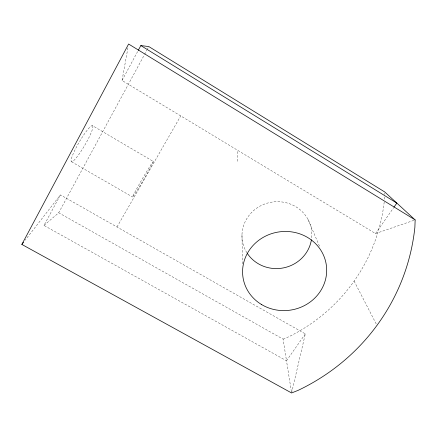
<?xml version="1.0" encoding="UTF-8"?>
<svg xmlns="http://www.w3.org/2000/svg" width="437" height="437" viewBox="0 0 437 437"><rect width="100%" height="100%" fill="white"/><g stroke="black" fill="none" stroke-linecap="round" stroke-linejoin="round"><path stroke-width="0.33" stroke-dasharray="2.19 1.64" d="M237.608 161.329L237.744 150.355M384.604 196.961L384.576 198.212A178.443 174.199 17.1 0 1 384.385 200.212M384.664 194.454L384.691 193.198M413.872 220.357L375.52 233.571L122.043 80.474L128.134 46.683M291.594 392.967L305.316 333.884L60.437 194.886L25.204 240.126M291.381 391.628L286.503 360.782L43.984 225.437L60.437 194.886M122.043 80.474L137.972 50.894M43.984 225.437L58.705 212.786L144.27 54.975M144.598 54.374L146.876 50.173M147.198 49.572L148.176 47.775M116.996 226.994L180.721 115.914M305.316 333.884L286.503 360.782L283.1 339.145L58.705 212.786M375.52 233.571L393.737 207.52M283.1 339.145L288.649 336.829A178.443 174.199 17.1 0 0 384.314 200.878M71.488 161.745L132.602 197.016M92.693 125.769A20.894 3.196 -59.6 0 1 78.611 154.78A20.894 3.196 -59.6 0 1 74.694 150.53A20.894 3.196 -59.6 0 1 92.693 125.769L153.398 161.51A20.588 0.737 -59.7 0 1 137.906 189.145A20.588 0.737 -59.7 0 1 137.639 187.074A20.588 0.737 -59.7 0 1 153.398 161.51M354.112 281.111L376.967 325.396M308.047 219.478L319.824 246.998M241.972 234.898L242.486 264.735M246.878 252.728A34.993 33.398 -10.5 0 1 269.94 202.478A34.993 33.398 -10.5 0 1 311.526 239.105"/><path stroke-width="0.66" d="M415.15 219.92L414.871 227.398A215.78 208.203 14.2 0 1 298.187 390.328L291.594 392.967L21.85 244.436L128.609 44.033L415.15 219.92L384.718 191.941L148.826 46.573L140.84 45.568L138.289 50.304M394.125 206.963L396.84 203.085L140.84 45.568M21.85 244.436L23.527 242.278M311.423 239.776A34.993 33.398 -10.5 0 1 283.87 267.81A34.993 33.398 -10.5 0 1 247.244 253.296M261.397 304.436A42.11 39.51 -8.8 0 0 326.608 272.715A42.11 39.51 -8.8 0 0 265.898 235.947A42.11 39.51 -8.8 0 0 261.397 304.436"/></g></svg>
